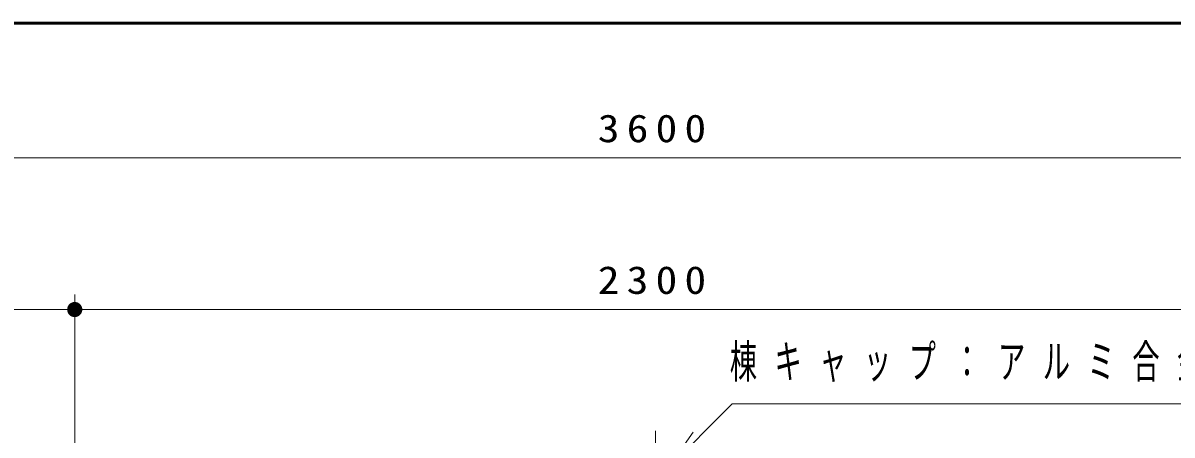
# Model space of a CAD drawing. Units: millimetres on the paper, with parts at other scales. Extents: x -385 to 8, y 0 to 267.
# Drawn here: x -151.3 to -75.4, y 239.8 to 267 of the extents above; entities that cross this region are included whole.
import ezdxf

# ---------------------------------------------------------------- set-up
doc = ezdxf.new("R2010")
doc.units = ezdxf.units.MM
doc.linetypes.add('USER2', pattern=[6, 3, -1, 1, -1])
doc.layers.add('LY_1', color=190, linetype='Continuous', lineweight=25)
doc.styles.add('ＭＳ ゴシック', font='')
doc.styles.get('ＭＳ ゴシック').set_extended_font_data('MS Gothic')

# ---------------------------------------------------------------- blocks, each defined once
blk = doc.blocks.new('filled_dot')
at = {"color": 0, "linetype": 'Continuous', "lineweight": -2, "const_width": 1.25}
blk.add_lwpolyline([(-0.625, 0, 1), (0.625, 0, 1)], format="xyb", close=True, dxfattribs=at)

msp = doc.modelspace()

# ---------------------------------------------------------------- linework, layer by layer
at = {"layer": 'LY_1', "color": 7, "lineweight": 50}
msp.add_line((0, 267), (-385, 267), dxfattribs=at)
at = {"layer": 'LY_1', "color": 7, "lineweight": 13}
for p, q in [((-169.528, 258.111), (-49.528, 258.111)), ((-147.861, 231.863), (-147.861, 249.111)), ((-169.528, 248.111), (-147.861, 248.111)), ((-147.861, 248.111), (-71.195, 248.111)), ((-108.812, 237.538), (-107.054, 240.019))]:
    msp.add_line(p, q, dxfattribs=at)
at = {"layer": 'LY_1', "color": 7, "linetype": 'USER2', "lineweight": 13}
msp.add_line((-109.528, 240.111), (-109.528, 217.49), dxfattribs=at)
msp.add_line((-109.528, 240.111), (-109.528, 217.49), dxfattribs=at)
at = {"layer": 'LY_1', "color": 7, "lineweight": 13}
msp.add_lwpolyline([(-108.812, 237.538), (-104.48, 241.904), (-65.214, 241.904)], dxfattribs=at)

# ---------------------------------------------------------------- block references
at = {"layer": 'LY_1', "color": 7, "lineweight": 13, "xscale": 0.4, "yscale": 0.4, "rotation": 180}
msp.add_blockref('filled_dot', (-147.861, 248.111), dxfattribs=at)

# ---------------------------------------------------------------- texts
at = {"layer": 'LY_1', "color": 7, "style": 'ＭＳ ゴシック'}
for s, insert, char_height, attachment_point in [('\\T1.33;\\W1.15;3600', (-109.528, 259.111), 1.833, 8), ('\\T1.33;\\W1.15;2300', (-109.528, 249.111), 1.833, 8), ('\\T1.64;\\W0.6;棟キャップ：アルミ合金鋳物', (-104.63, 244.554), 2.199, 4)]:
    msp.add_mtext(s, dxfattribs=dict(at, insert=insert, char_height=char_height, attachment_point=attachment_point))

doc.saveas('drawing.dxf')
